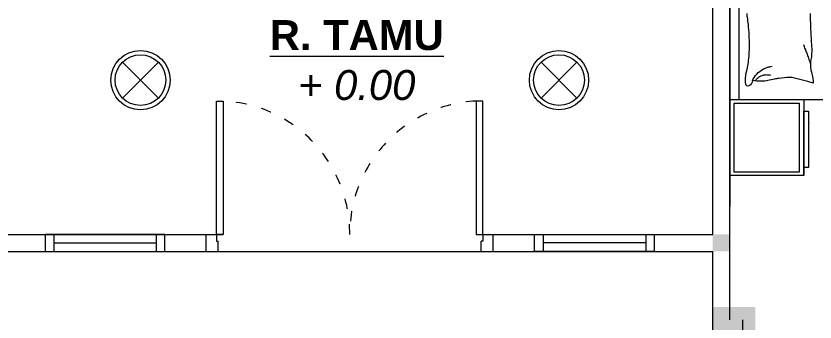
# Model space of a CAD drawing. Header units: millimetres. Extents: x 2206 to 4480, y 1579 to 6166.
# Drawn here: x 3116.9 to 3584.6, y 2880.2 to 3059.2 of the extents above; entities that cross this region are included whole.
import ezdxf

# ---------------------------------------------------------------- set-up
doc = ezdxf.new("R2010")
doc.units = ezdxf.units.MM
doc.linetypes.add('ACAD_ISO03W100', pattern=[30, 12, -18])
doc.layers.add('1', color=7, linetype='Continuous')
for name, color, linetype, lineweight in [('Dimensi', 7, 'Continuous', 5), ('Dinding', 7, 'Continuous', 15), ('lampu', 1, 'Continuous', 30), ('Tangga', 250, 'Continuous', 9)]:
    doc.layers.add(name, color=color, linetype=linetype, lineweight=lineweight)
doc.styles.get("Standard").update_dxf_attribs({"font": 'arial.ttf'})

msp = doc.modelspace()

# ---------------------------------------------------------------- hatches: boundary and pattern name
at = {"layer": '1', "linetype": 'ByBlock'}
h = msp.add_hatch(color=256, dxfattribs=at)
h.dxf.hatch_style = 1
h.paths.add_polyline_path([(3534.753, 2931.434), (3524.753, 2931.434), (3524.753, 2921.434), (3534.753, 2921.434)])
at = {"layer": 'Dinding'}
msp.add_hatch(color=256, dxfattribs=at).paths.add_polyline_path([(3549.753, 2888.934), (3524.753, 2888.934), (3524.753, 2863.934), (3549.753, 2863.934)])

# ---------------------------------------------------------------- linework, layer by layer
at = {"layer": 'Dimensi'}
msp.add_line((3534.753, 2963.676), (3534.753, 3130.077), dxfattribs=at)
at = {"layer": 'Dinding'}
for p, q in [((3524.753, 2931.434), (3524.753, 3313.934)), ((3534.753, 2881.434), (3534.753, 3313.934)), ((3534.753, 3087.01), (3534.753, 2953.207)), ((3534.753, 3068.759), (3534.753, 2947.759)), ((3234.253, 2931.434), (3234.253, 3009.434)), ((3234.253, 3009.434), (3238.253, 3009.434)), ((3234.253, 2931.434), (3234.253, 3009.434)), ((3234.253, 3009.434), (3238.253, 3009.434)), ((3238.253, 3009.434), (3238.253, 2931.434)), ((3238.253, 3009.434), (3238.253, 2931.434)), ((3386.253, 3009.434), (3386.253, 2931.434)), ((3390.253, 3009.434), (3386.253, 3009.434)), ((3386.253, 3009.434), (3386.253, 2931.434)), ((3390.253, 3009.434), (3386.253, 3009.434)), ((3390.253, 2931.434), (3390.253, 3009.434)), ((3390.253, 2931.434), (3390.253, 3009.434)), ((3099.753, 2931.434), (3238.253, 2931.434)), ((3228.253, 2921.434), (3228.253, 2931.434)), ((3234.253, 2931.434), (3234.253, 2927.434)), ((3238.253, 2931.434), (3234.253, 2931.434)), ((3386.253, 2931.434), (3524.753, 2931.434)), ((3386.253, 2931.434), (3390.253, 2931.434)), ((3390.253, 2931.434), (3390.253, 2927.434)), ((3396.253, 2921.434), (3396.253, 2931.434)), ((3234.253, 2927.434), (3235.253, 2927.434)), ((3235.253, 2921.434), (3235.253, 2927.434)), ((3389.253, 2921.434), (3389.253, 2927.434)), ((3390.253, 2927.434), (3389.253, 2927.434)), ((3099.753, 2921.434), (3524.753, 2921.434)), ((3524.753, 2871.434), (3524.753, 2921.434)), ((3542.253, 2881.434), (3542.253, 2871.434))]:
    msp.add_line(p, q, dxfattribs=at)
at = {"layer": 'Dinding', "linetype": 'Continuous', "lineweight": 9}
for p, q in [((3139.003, 2931.434), (3139.003, 2921.434)), ((3199.003, 2931.434), (3199.003, 2921.434)), ((3425.503, 2931.434), (3425.503, 2921.434)), ((3485.503, 2931.434), (3485.503, 2921.434)), ((3139.003, 2926.434), (3199.003, 2926.434)), ((3485.503, 2926.434), (3425.503, 2926.434))]:
    msp.add_line(p, q, dxfattribs=at)
for points in [[(3134.003, 2921.434), (3204.003, 2921.434), (3204.003, 2931.434), (3134.003, 2931.434)], [(3490.503, 2921.434), (3420.503, 2921.434), (3420.503, 2931.434), (3490.503, 2931.434)]]:
    msp.add_lwpolyline(points, close=True, dxfattribs=at)
at = {"layer": 'Dinding', "linetype": 'ACAD_ISO03W100', "ltscale": 0.5}
for centre, radius, start, end in [((3234.56, 2931.833), 77.694, 359.70556, 87.19026), ((3234.56, 2931.833), 77.694, 359.70556, 87.19026), ((3390.163, 2931.622), 77.91, 92.87649, 180.13838), ((3390.163, 2931.622), 77.91, 92.87649, 180.13838)]:
    msp.add_arc(centre, radius, start, end, dxfattribs=at)
at = {"layer": 'lampu', "lineweight": 9}
for p, q in [((3179.247, 3032.189), (3200.258, 3011.179)), ((3200.258, 3032.189), (3179.247, 3011.179)), ((3424.247, 3032.189), (3445.258, 3011.179)), ((3445.258, 3032.189), (3424.247, 3011.179))]:
    msp.add_line(p, q, dxfattribs=at)
for centre, radius in [((3189.753, 3021.684), 17.333), ((3189.753, 3021.684), 14.857), ((3434.753, 3021.684), 17.333), ((3434.753, 3021.684), 14.857)]:
    msp.add_circle(centre, radius, dxfattribs=at)
at = {"layer": 'Tangga', "color": 253}
for p, q in [((3540.199, 3010.207), (3540.199, 3176.607)), ((3742.753, 3010.207), (3534.753, 3010.207)), ((3578.053, 3010.207), (3534.753, 3010.207)), ((3537.247, 2967.803), (3537.247, 3008.149)), ((3537.247, 3008.149), (3575.252, 3008.149)), ((3575.252, 3008.149), (3575.252, 2967.803)), ((3578.053, 3010.207), (3578.053, 2965.934)), ((3578.053, 2965.934), (3578.053, 3003.476)), ((3578.053, 3003.476), (3580.854, 3003.476)), ((3580.854, 3003.476), (3580.854, 2970.551)), ((3581.139, 2996.735), (3580.854, 2996.451)), ((3581.139, 2982.593), (3580.854, 2982.309)), ((3580.854, 2970.551), (3578.053, 2970.551)), ((3578.053, 2965.934), (3534.753, 2965.934)), ((3575.252, 2967.803), (3537.247, 2967.803))]:
    msp.add_line(p, q, dxfattribs=at)
for points in [[(3547.939, 3021.409, -0.2633679), (3545.985, 3018.308, -0.494818), (3544.036, 3019.326, -0.0492247), (3543.855, 3021.286, -0.0368308), (3544.036, 3023.909, -0.0318927), (3544.882, 3028.122, 0.035782), (3545.609, 3031.884, 0.0329413), (3546.224, 3041.83, 0.0265645), (3545.609, 3054.169, 0.0179054), (3545.051, 3058.331, -0.0333975), (3544.817, 3060.572, -0.0320396)], [(3581.781, 3060.614, 0.0071527), (3582.093, 3049.948, 0.0087616), (3582.373, 3045.229, -0.0081531), (3582.679, 3040.157, -0.06251), (3582.221, 3033.82, 0.0786693), (3582.009, 3028.763, 0.0478251), (3582.499, 3026.282, -0.034494), (3583.264, 3022.867, -0.0235714), (3583.578, 3020.056, -0.5102285), (3583.459, 3019.95), (3580.337, 3020.784), (3571.749, 3023.075, 0.0730409), (3569.713, 3023.292, 0.0233051), (3563.357, 3022.659, 0.0182989), (3560.981, 3022.207, -0.0109699), (3557.03, 3021.392, -0.0422812), (3553.461, 3021.07, -0.0272005), (3547.908, 3021.392)], [(3581.935, 3031.436, 0.0097295), (3580.995, 3034.463, 0.0097295), (3579.946, 3037.449, 0.0079705), (3579.006, 3039.861, 0.0079705), (3577.995, 3042.24)], [(3547.938, 3021.389, -0.0773794), (3550.573, 3025.251, -0.0773794), (3554.185, 3028.075, -0.0475255), (3556.745, 3029.176, -0.0475255), (3559.454, 3029.741)], [(3549.605, 3021.225, -0.0536899), (3550.955, 3022.801, -0.0703117), (3552.233, 3023.7, -0.0154482), (3553.123, 3024.114, -0.0132436), (3554.185, 3024.533, -0.0821267), (3556.065, 3024.865, -0.0641637), (3558.478, 3024.533)]]:
    msp.add_lwpolyline(points, format="xyb", dxfattribs=at)

# ---------------------------------------------------------------- texts
at = {"layer": 'Tangga', "color": 253, "insert": (3259.182, 3056.754), "char_height": 17.5, "width": 114.35363, "attachment_point": 1}
msp.add_mtext('\\pxqc,t0,1;{\\fArial|b1|i0|c0|p34;\\LR. TAMU\\P\\ptz;\\fArial|b0|i1|c0|p34;\\l+ 0.00}', dxfattribs=at)

doc.saveas('drawing.dxf')
